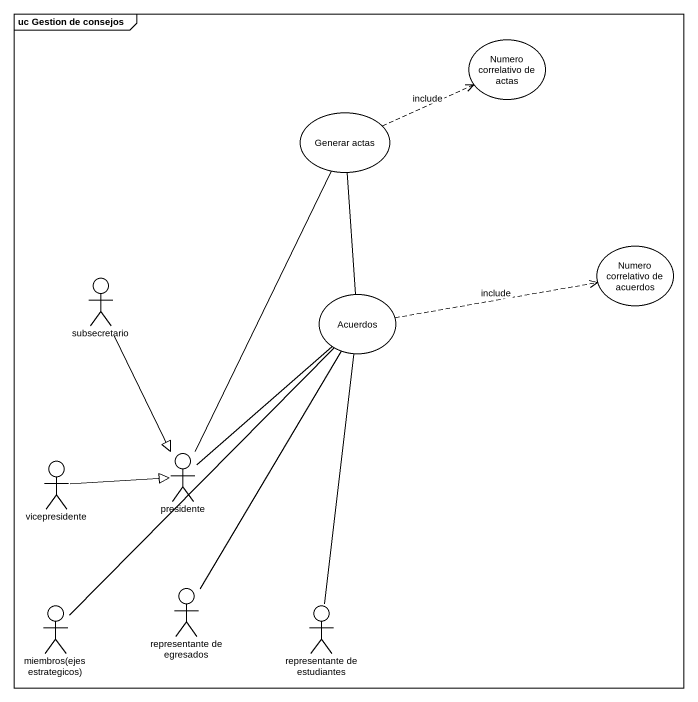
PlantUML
@startuml
mainframe uc Gestion de consejos
usecase "Numero correlativo de actas" as Numero_correlativo_de_actas
usecase "Generar actas" as Generar_actas
usecase "Numero correlativo de acuerdos" as Numero_correlativo_de
actor subsecretario
usecase Acuerdos
actor vicepresidente
actor presidente
actor "representante de egresados" as representante_de_egresados
actor "miembros(ejes estrategicos)" as miembros_ejes_estrategicos
actor "representante de estudiantes" as representante_de_estudiantes
Generar_actas .right.> Numero_correlativo_de_actas : include
subsecretario --|> presidente
Acuerdos -up- Generar_actas
Acuerdos .right.> Numero_correlativo_de : include
vicepresidente -right-|> presidente
presidente -up- Generar_actas
presidente -up- Acuerdos
representante_de_egresados -up- Acuerdos
miembros_ejes_estrategicos -up- Acuerdos
representante_de_estudiantes -up- Acuerdos
@enduml
